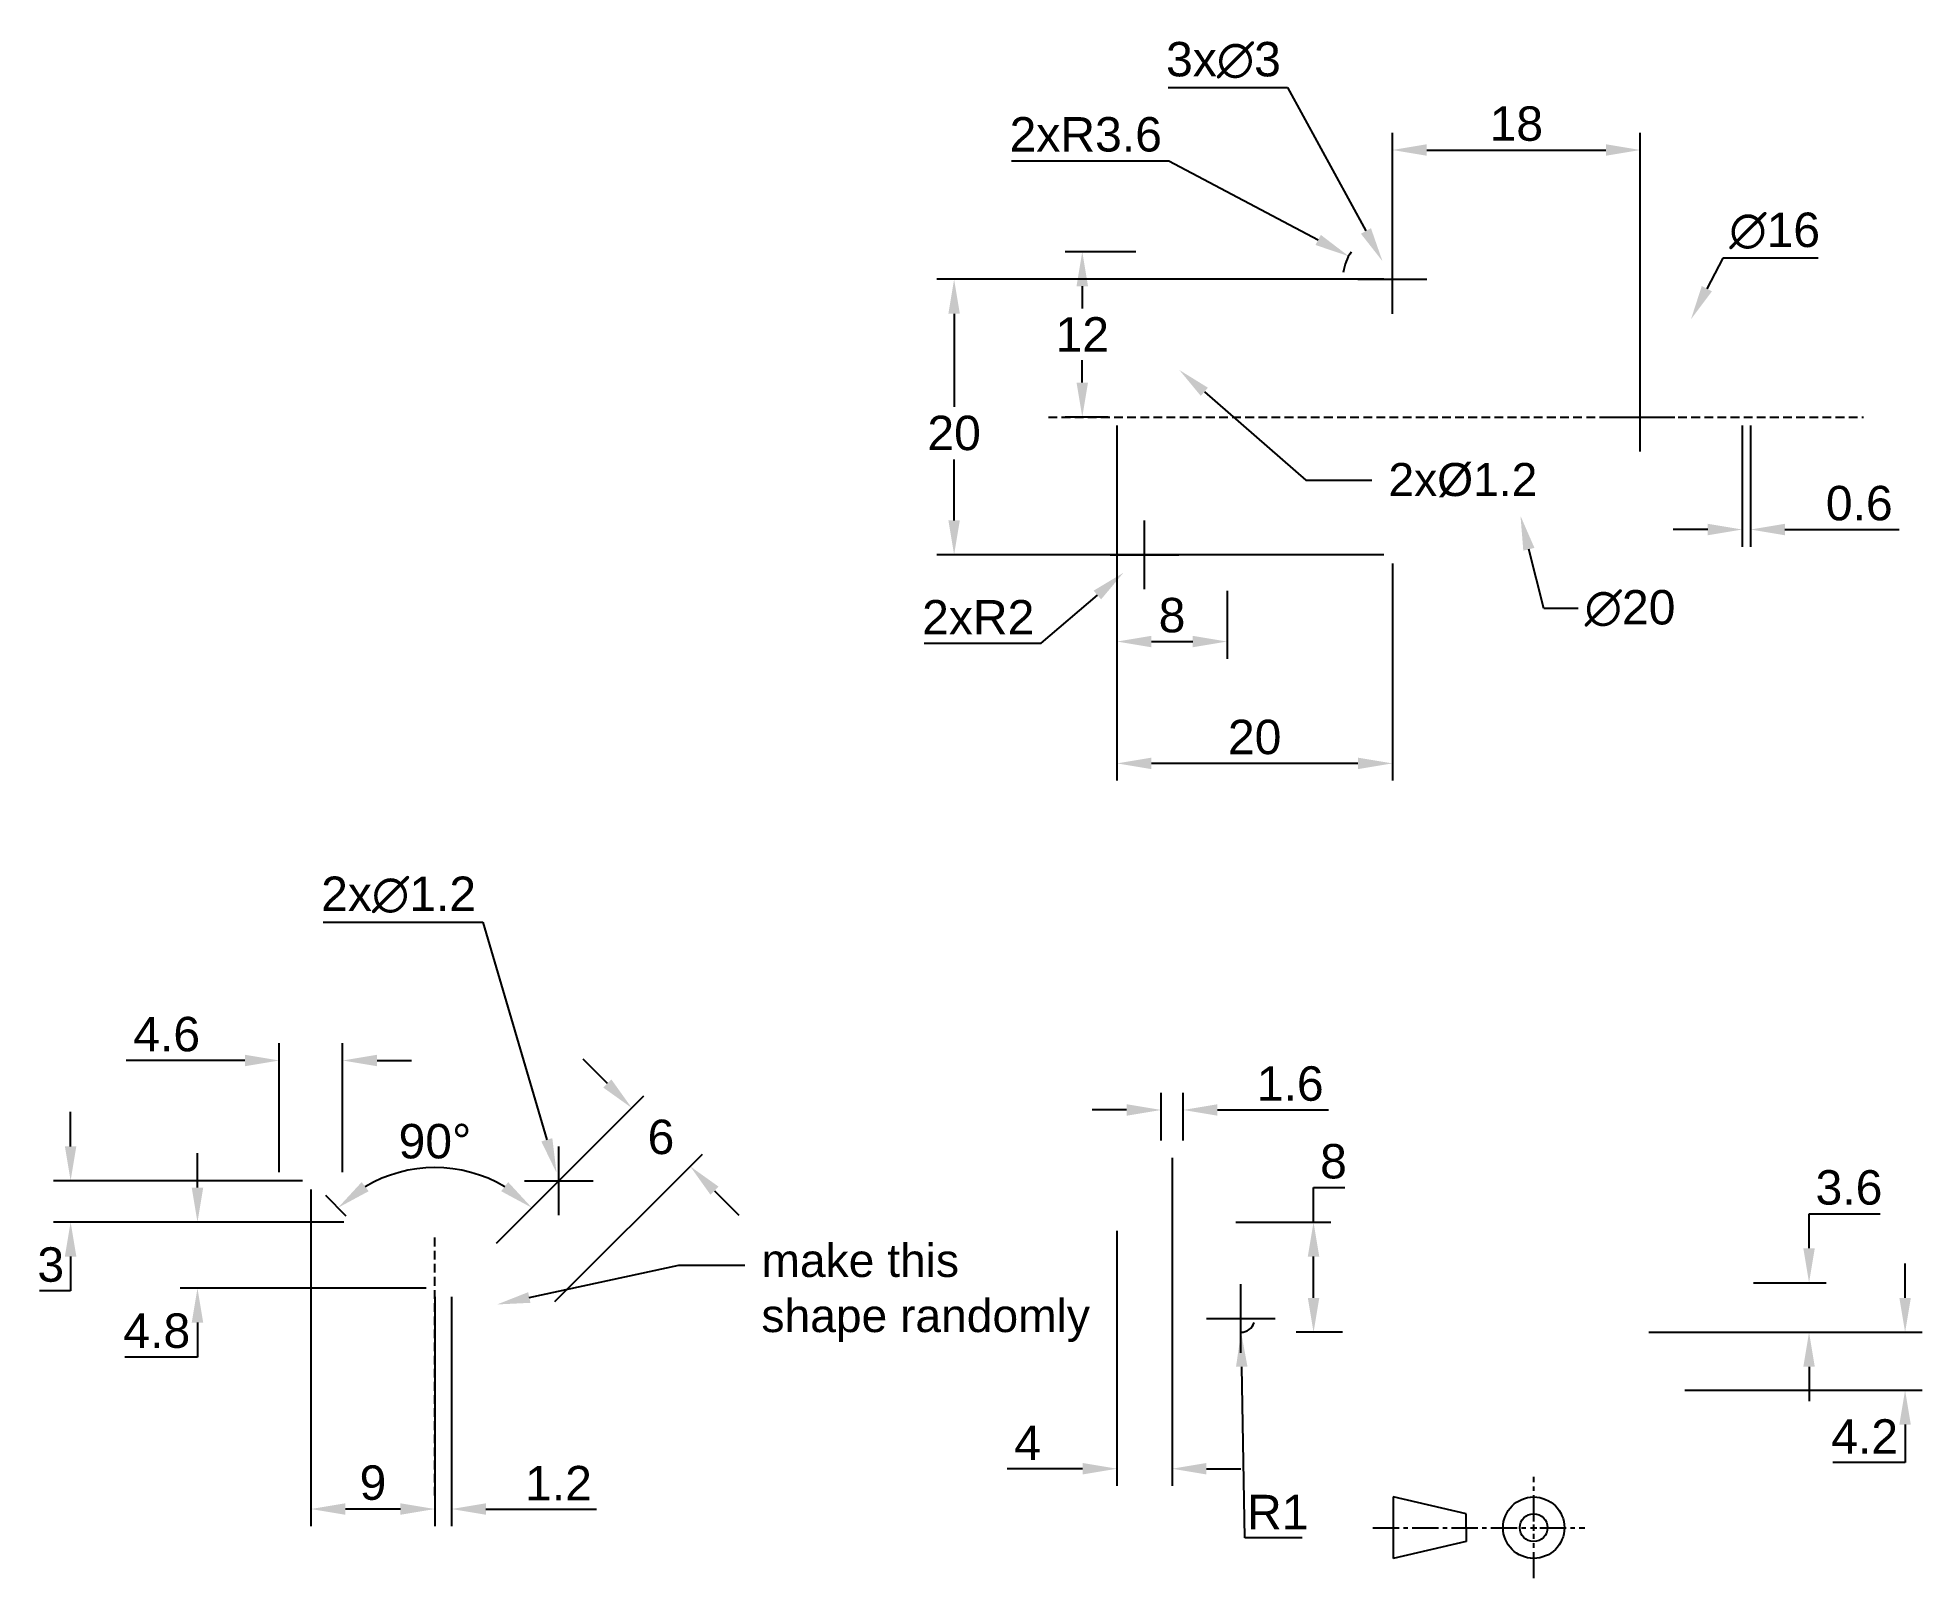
# Paper-space layout 'Layout1' of a CAD drawing. Header units: millimetres. Extents: x 9 to 146, y 42 to 154.
import ezdxf
from ezdxf import colors
from ezdxf.entities.mleader import LeaderData, LeaderLine
from ezdxf.math import Vec2, Vec3

# ---------------------------------------------------------------- set-up
doc = ezdxf.new("R2010")
doc.units = ezdxf.units.MM
doc.linetypes.add('CENTER2', pattern=[28.575000000000003, 19.05, -3.175, 3.175, -3.175])
doc.linetypes.add('HIDDEN2', pattern=[4.762499999999999, 3.175, -1.5875])
doc.layers.add('Layer1', color=252, linetype='Continuous')
doc.styles.get("Standard").update_dxf_attribs({"font": 'arial.ttf'})
doc.dimstyles.new('ISO-25', dxfattribs={"dimtxt": 2.5, "dimasz": 2.5, "dimexe": 1.25, "dimexo": 0.625, "dimtad": 1, "dimtih": 1, "dimtoh": 1, "dimdsep": 46, "dimtxsty": 'Standard', "dimcen": 2.5, "dimadec": 0, "dimazin": 0, "dimtfac": 1, "dimtofl": 0, "dimtmove": 0, "dimatfit": 3, "dimfxl": 1, "dimarcsym": 0})

# ---------------------------------------------------------------- blocks, each defined once
blk = doc.blocks.new('*D10')
at = {"layer": 'Defpoints', "color": 0, "transparency": 16777216}
for p in [(107.0351843438094, 136.3062162469651), (75.21271117385706, 116.3062162469651), (107.0351843438094, 116.3062162469651)]:
    blk.add_point(p, dxfattribs=at)
at = {"layer": 'Layer1', "color": 0, "lineweight": -2, "transparency": 16777216}
for p, q in [((106.4101843438094, 136.3062162469651), (73.96271117385706, 136.3062162469651)), ((75.21271117385706, 133.8062162469651), (75.21271117385706, 127.0371258069665)), ((75.21271117385706, 118.8062162469651), (75.21271117385706, 123.2342608683581)), ((106.4101843438094, 116.3062162469651), (73.96271117385706, 116.3062162469651))]:
    blk.add_line(p, q, dxfattribs=at)
at = {"layer": 'Layer1', "color": 0, "transparency": 16777216}
for points in [[(74.79604450719039, 133.8062162469651), (75.62937784052373, 133.8062162469651), (75.21271117385706, 136.3062162469651)], [(74.79604450719039, 118.8062162469651), (75.62937784052373, 118.8062162469651), (75.21271117385706, 116.3062162469651)]]:
    blk.add_solid(points, dxfattribs=at)
at = {"layer": 'Layer1', "color": 0, "transparency": 16777216, "insert": (75.21271117385709, 125.1356933376622), "char_height": 2.5, "attachment_point": 5}
blk.add_mtext('20', dxfattribs=at)
blk = doc.blocks.new('*D11')
at = {"layer": 'Defpoints', "color": 0, "transparency": 16777216}
for p in [(125.0351843438093, 145.6939651583735), (107.0351843438093, 136.3062162469651), (125.0351843438093, 126.3062162469651)]:
    blk.add_point(p, dxfattribs=at)
at = {"layer": 'Layer1', "color": 0, "lineweight": -2, "transparency": 16777216}
for p, q in [((107.0351843438093, 136.9312162469651), (107.0351843438093, 146.9439651583735)), ((125.0351843438093, 126.9312162469651), (125.0351843438093, 146.9439651583735)), ((109.5351843438093, 145.6939651583735), (122.5351843438093, 145.6939651583735))]:
    blk.add_line(p, q, dxfattribs=at)
at = {"layer": 'Layer1', "color": 0, "transparency": 16777216}
for points in [[(109.5351843438093, 146.1106318250402), (109.5351843438093, 145.2772984917069), (107.0351843438093, 145.6939651583735)], [(122.5351843438093, 146.1106318250402), (122.5351843438093, 145.2772984917069), (125.0351843438093, 145.6939651583735)]]:
    blk.add_solid(points, dxfattribs=at)
at = {"layer": 'Layer1', "color": 0, "transparency": 16777216, "insert": (116.0351843438093, 147.5953976276778), "char_height": 2.5, "attachment_point": 5}
blk.add_mtext('18', dxfattribs=at)
blk = doc.blocks.new('*D12')
at = {"layer": 'Defpoints', "color": 0, "transparency": 16777216}
for p in [(103.8544174818105, 137.9922536633975), (107.0351843438093, 136.3062162469651)]:
    blk.add_point(p, dxfattribs=at)
at = {"layer": 'Layer1', "color": 0, "lineweight": -2, "transparency": 16777216}
for p, q in [((79.3696589758903, 144.9131746252573), (90.79786497861888, 144.9131746252573)), ((90.79786497861888, 144.9131746252573), (101.6455516054225, 139.1631129803645)), ((107.0351843438093, 133.8062162469651), (107.0351843438093, 138.8062162469651)), ((104.5351843438093, 136.3062162469651), (109.5351843438093, 136.3062162469651))]:
    blk.add_line(p, q, dxfattribs=at)
blk.add_arc((107.0351843438093, 136.3062162469651), 3.599999999999973, 146.2510114041112, 171.9675300212243, dxfattribs=at)
at = {"layer": 'Layer1', "color": 0, "transparency": 16777216}
blk.add_solid([(101.840694824917, 139.5312572930959), (101.450408385928, 138.7949686676332), (103.8544174818105, 137.9922536633975)], dxfattribs=at)
at = {"layer": 'Layer1', "color": 0, "transparency": 16777216, "insert": (84.77126197725457, 146.8154597548616), "char_height": 2.5, "attachment_point": 5}
blk.add_mtext('2xR3.6', dxfattribs=at)
blk = doc.blocks.new('*D13')
at = {"layer": 'Defpoints', "color": 0, "transparency": 16777216}
for p in [(106.3154256527016, 137.6222509830473), (107.754943034917, 134.9901815108828)]:
    blk.add_point(p, dxfattribs=at)
at = {"layer": 'Layer1', "color": 0, "lineweight": -2, "transparency": 16777216}
for p, q in [((90.74913604180243, 150.2366461642341), (99.41642799268924, 150.2366461642341)), ((99.41642799268924, 150.2366461642341), (105.1158278341888, 139.8156422098509)), ((107.0351843438093, 133.8062162469651), (107.0351843438093, 138.8062162469651)), ((104.5351843438093, 136.3062162469651), (109.5351843438093, 136.3062162469651))]:
    blk.add_line(p, q, dxfattribs=at)
at = {"layer": 'Layer1', "color": 0, "transparency": 16777216}
blk.add_solid([(105.4813930386561, 140.015575179603), (104.7502626297216, 139.6157092400988), (106.3154256527016, 137.6222509830473)], dxfattribs=at)
at = {"layer": 'Layer1', "color": 0, "transparency": 16777216, "insert": (94.77028201724579, 152.2079967781495), "char_height": 2.5, "attachment_point": 5}
blk.add_mtext('3x∅3', dxfattribs=at)
blk = doc.blocks.new('*D14')
at = {"layer": 'Defpoints', "color": 0, "transparency": 16777216}
for p in [(128.7179954452864, 133.4081105288354), (121.3523732423322, 119.2043219650983)]:
    blk.add_point(p, dxfattribs=at)
at = {"layer": 'Layer1', "color": 0, "lineweight": -2, "transparency": 16777216}
for p, q in [((131.0197523837095, 137.8467944550033), (129.868873914498, 135.6274524919194)), ((137.9442066811175, 137.8467944550033), (131.0197523837095, 137.8467944550033)), ((125.0351843438093, 123.8062162469669), (125.0351843438093, 128.8062162469669)), ((122.5351843438093, 126.3062162469669), (127.5351843438093, 126.3062162469669))]:
    blk.add_line(p, q, dxfattribs=at)
at = {"layer": 'Layer1', "color": 0, "transparency": 16777216}
blk.add_solid([(129.4989835873173, 135.8192655701213), (130.2387642416786, 135.4356394137174), (128.7179954452864, 133.4081105288354)], dxfattribs=at)
at = {"layer": 'Layer1', "color": 0, "transparency": 16777216, "insert": (134.7944795324135, 139.8181450689187), "char_height": 2.5, "attachment_point": 5}
blk.add_mtext('∅16', dxfattribs=at)
blk = doc.blocks.new('*D15')
at = {"layer": 'Defpoints', "color": 0, "transparency": 16777216}
for p in [(116.3384856471149, 119.1317275142667), (121.2012256179349, 99.73188834028929)]:
    blk.add_point(p, dxfattribs=at)
at = {"layer": 'Layer1', "color": 0, "lineweight": -2, "transparency": 16777216}
for p, q in [((118.0220051615977, 112.4153478552261), (116.9463281434674, 116.7067476175195)), ((120.5220051615977, 112.4153478552261), (118.0220051615977, 112.4153478552261))]:
    blk.add_line(p, q, dxfattribs=at)
at = {"layer": 'Layer1', "color": 0, "transparency": 16777216}
blk.add_solid([(117.350491459592, 116.808054700245), (116.5421648273429, 116.6054405347941), (116.3384856471149, 119.1317275142667)], dxfattribs=at)
at = {"layer": 'Layer1', "color": 0, "transparency": 16777216, "insert": (124.2933216691011, 112.4153478552261), "char_height": 2.5, "attachment_point": 5}
blk.add_mtext('∅20', dxfattribs=at)
blk = doc.blocks.new('*D16')
at = {"layer": 'Defpoints', "color": 0, "transparency": 16777216}
for p in [(87.0351843438093, 126.3062162469651), (107.0351843438093, 116.3062162469651), (87.0351843438093, 101.1615451543652)]:
    blk.add_point(p, dxfattribs=at)
at = {"layer": 'Layer1', "color": 0, "lineweight": -2, "transparency": 16777216}
for p, q in [((87.0351843438093, 125.6812162469651), (87.0351843438093, 99.91154515436517)), ((107.0351843438093, 115.6812162469651), (107.0351843438093, 99.91154515436517)), ((104.5351843438093, 101.1615451543652), (89.5351843438093, 101.1615451543652))]:
    blk.add_line(p, q, dxfattribs=at)
at = {"layer": 'Layer1', "color": 0, "transparency": 16777216}
for points in [[(89.5351843438093, 101.5782118210318), (89.5351843438093, 100.7448784876985), (87.0351843438093, 101.1615451543652)], [(104.5351843438093, 101.5782118210318), (104.5351843438093, 100.7448784876985), (107.0351843438093, 101.1615451543652)]]:
    blk.add_solid(points, dxfattribs=at)
at = {"layer": 'Layer1', "color": 0, "transparency": 16777216, "insert": (97.0351843438093, 103.0629776236694), "char_height": 2.5, "attachment_point": 5}
blk.add_mtext('20', dxfattribs=at)
blk = doc.blocks.new('*D17')
at = {"layer": 'Defpoints', "color": 0, "transparency": 16777216}
for p in [(84.51813498125227, 138.3062162469687), (89.03518434380933, 138.3062162469687), (87.03518434380933, 126.3062162469651)]:
    blk.add_point(p, dxfattribs=at)
at = {"layer": 'Layer1', "color": 0, "lineweight": -2, "transparency": 16777216}
for p, q in [((88.41018434380933, 138.3062162469687), (83.26813498125227, 138.3062162469687)), ((84.51813498125227, 135.8062162469687), (84.51813498125227, 134.1863322087677)), ((84.51813498125227, 128.8062162469651), (84.51813498125227, 130.4261002851661)), ((86.41018434380933, 126.3062162469651), (83.26813498125227, 126.3062162469651))]:
    blk.add_line(p, q, dxfattribs=at)
at = {"layer": 'Layer1', "color": 0, "transparency": 16777216}
for points in [[(84.1014683145856, 135.8062162469687), (84.93480164791895, 135.8062162469687), (84.51813498125227, 138.3062162469687)], [(84.1014683145856, 128.8062162469651), (84.93480164791895, 128.8062162469651), (84.51813498125227, 126.3062162469651)]]:
    blk.add_solid(points, dxfattribs=at)
at = {"layer": 'Layer1', "color": 0, "transparency": 16777216, "insert": (84.5181349812523, 132.3062162469669), "char_height": 2.5, "attachment_point": 5}
blk.add_mtext('12', dxfattribs=at)
blk = doc.blocks.new('*U18')
at = {"layer": 'Layer1', "color": 0, "linetype": 'HIDDEN2', "ltscale": 0.2, "transparency": 16777216}
blk.add_line((-17.97179905722874, 0), (41.20074131545448, 0), dxfattribs=at)
blk = doc.blocks.new('*D19')
at = {"layer": 'Defpoints', "color": 0, "transparency": 16777216}
for p in [(87.5141544712655, 115.0075753701943), (89.0351843438093, 116.3062162469687)]:
    blk.add_point(p, dxfattribs=at)
at = {"layer": 'Layer1', "color": 0, "lineweight": -2, "transparency": 16777216}
for p, q in [((89.0351843438093, 113.8062162469687), (89.0351843438093, 118.8062162469687)), ((86.53518434380933, 116.3062162469687), (91.53518434380932, 116.3062162469687)), ((81.52196411242466, 109.8915000833956), (85.61286713058573, 113.3842742742263)), ((73.03032018336599, 109.8915000833956), (81.52196411242466, 109.8915000833956))]:
    blk.add_line(p, q, dxfattribs=at)
at = {"layer": 'Layer1', "color": 0, "transparency": 16777216}
blk.add_solid([(85.34231694792439, 113.701155497673), (85.88341731324705, 113.0673930507797), (87.5141544712655, 115.0075753701943)], dxfattribs=at)
at = {"layer": 'Layer1', "color": 0, "transparency": 16777216, "insert": (76.96364214789533, 111.7716160451964), "char_height": 2.5, "attachment_point": 5}
blk.add_mtext('2xR2', dxfattribs=at)
blk = doc.blocks.new('*D20')
at = {"layer": 'Defpoints', "color": 0, "transparency": 16777216}
for p in [(125.0351843438094, 59.85803911103795), (127.6428890746357, 55.65803911103795), (144.2634099026919, 55.65803911103796)]:
    blk.add_point(p, dxfattribs=at)
at = {"layer": 'Layer1', "color": 0, "lineweight": -2, "transparency": 16777216}
for p, q in [((144.2634099026919, 62.35803911103796), (144.2634099026919, 64.85803911103795)), ((125.6601843438094, 59.85803911103795), (145.5134099026919, 59.85803911103796)), ((128.2678890746357, 55.65803911103795), (145.5134099026919, 55.65803911103796)), ((144.2634099026919, 53.15803911103796), (144.2634099026919, 50.41284098183168)), ((144.2634099026919, 50.41284098183168), (139.0118751141516, 50.41284098183167))]:
    blk.add_line(p, q, dxfattribs=at)
at = {"layer": 'Layer1', "color": 0, "transparency": 16777216}
for points in [[(143.8467432360252, 62.35803911103795), (144.6800765693586, 62.35803911103796), (144.2634099026919, 59.85803911103796)], [(143.8467432360252, 53.15803911103795), (144.6800765693586, 53.15803911103796), (144.2634099026919, 55.65803911103796)]]:
    blk.add_solid(points, dxfattribs=at)
at = {"layer": 'Layer1', "color": 0, "transparency": 16777216, "insert": (141.3251425084217, 52.29295694363244), "char_height": 2.5, "attachment_point": 5}
blk.add_mtext('4.2', dxfattribs=at)
blk = doc.blocks.new('*D21')
at = {"layer": 'Defpoints', "color": 0, "transparency": 16777216}
for p in [(87.0351843438093, 116.3062162469687), (95.0351843438093, 114.3062162469687), (95.0351843438093, 110.0074824055264)]:
    blk.add_point(p, dxfattribs=at)
at = {"layer": 'Layer1', "color": 0, "lineweight": -2, "transparency": 16777216}
for p, q in [((87.0351843438093, 115.6812162469687), (87.0351843438093, 108.7574824055264)), ((95.0351843438093, 113.6812162469687), (95.0351843438093, 108.7574824055264)), ((89.5351843438093, 110.0074824055264), (92.5351843438093, 110.0074824055264))]:
    blk.add_line(p, q, dxfattribs=at)
at = {"layer": 'Layer1', "color": 0, "transparency": 16777216}
for points in [[(89.5351843438093, 110.4241490721931), (89.5351843438093, 109.5908157388597), (87.0351843438093, 110.0074824055264)], [(92.5351843438093, 110.4241490721931), (92.5351843438093, 109.5908157388597), (95.0351843438093, 110.0074824055264)]]:
    blk.add_solid(points, dxfattribs=at)
at = {"layer": 'Layer1', "color": 0, "transparency": 16777216, "insert": (91.0351843438093, 111.9089148748306), "char_height": 2.5, "attachment_point": 5}
blk.add_mtext('8', dxfattribs=at)
blk = doc.blocks.new('*D22')
at = {"layer": 'Defpoints', "color": 0, "transparency": 16777216}
for p in [(95.03518434380933, 67.85803911103795), (101.3105852395161, 59.85803911103795), (104.0418584343898, 59.85803911103795)]:
    blk.add_point(p, dxfattribs=at)
at = {"layer": 'Layer1', "color": 0, "lineweight": -2, "transparency": 16777216}
for p, q in [((101.3105852395161, 67.85803911103797), (101.3105852395161, 70.35803911103797)), ((101.3105852395161, 70.35803911103797), (103.5829249393797, 70.35803911103797)), ((95.66018434380933, 67.85803911103795), (102.5605852395161, 67.85803911103797)), ((101.3105852395161, 62.35803911103795), (101.3105852395161, 65.35803911103797)), ((103.4168584343898, 59.85803911103795), (100.0605852395161, 59.85803911103795))]:
    blk.add_line(p, q, dxfattribs=at)
at = {"layer": 'Layer1', "color": 0, "transparency": 16777216}
for points in [[(100.8939185728494, 65.35803911103797), (101.7272519061828, 65.35803911103797), (101.3105852395161, 67.85803911103797)], [(100.8939185728494, 62.35803911103795), (101.7272519061828, 62.35803911103795), (101.3105852395161, 59.85803911103795)]]:
    blk.add_solid(points, dxfattribs=at)
at = {"layer": 'Layer1', "color": 0, "transparency": 16777216, "insert": (102.7592550894479, 72.25947158034215), "char_height": 2.5, "attachment_point": 5}
blk.add_mtext('8', dxfattribs=at)
blk = doc.blocks.new('*D25')
at = {"layer": 'Defpoints', "color": 0, "transparency": 16777216}
for p in [(31.51387350167512, 67.85803911103795), (20.27321444729841, 63.05803911103796), (37.51387350167512, 63.05803911103796)]:
    blk.add_point(p, dxfattribs=at)
at = {"layer": 'Layer1', "color": 0, "lineweight": -2, "transparency": 16777216}
for p, q in [((20.27321444729841, 70.35803911103795), (20.27321444729841, 72.85803911103795)), ((30.88887350167512, 67.85803911103795), (19.02321444729841, 67.85803911103795)), ((36.88887350167512, 63.05803911103796), (19.02321444729841, 63.05803911103796)), ((20.27321444729841, 60.55803911103796), (20.27321444729841, 58.05803911103796)), ((20.27321444729841, 58.05803911103796), (14.99098388795326, 58.05803911103795))]:
    blk.add_line(p, q, dxfattribs=at)
at = {"layer": 'Layer1', "color": 0, "transparency": 16777216}
for points in [[(19.85654778063174, 70.35803911103795), (20.68988111396508, 70.35803911103795), (20.27321444729841, 67.85803911103795)], [(19.85654778063174, 60.55803911103796), (20.68988111396508, 60.55803911103796), (20.27321444729841, 63.05803911103796)]]:
    blk.add_solid(points, dxfattribs=at)
at = {"layer": 'Layer1', "color": 0, "transparency": 16777216, "insert": (17.31959916762585, 59.95947158034217), "char_height": 2.5, "attachment_point": 5}
blk.add_mtext('4.8', dxfattribs=at)
blk = doc.blocks.new('*D26')
at = {"layer": 'Defpoints', "color": 0, "transparency": 16777216}
for p in [(37.51387350167511, 63.05803911103793), (38.71387350167583, 63.05803911103793), (38.71387350167583, 47.02643196129248)]:
    blk.add_point(p, dxfattribs=at)
at = {"layer": 'Layer1', "color": 0, "lineweight": -2, "transparency": 16777216}
for p, q in [((37.51387350167511, 62.43303911103793), (37.51387350167511, 45.77643196129248)), ((38.71387350167583, 62.43303911103793), (38.71387350167583, 45.77643196129248)), ((35.01387350167511, 47.02643196129248), (32.51387350167511, 47.02643196129248)), ((41.21387350167583, 47.02643196129248), (49.25446013196233, 47.02643196129248))]:
    blk.add_line(p, q, dxfattribs=at)
at = {"layer": 'Layer1', "color": 0, "transparency": 16777216}
for points in [[(35.01387350167511, 47.44309862795915), (35.01387350167511, 46.60976529462582), (37.51387350167511, 47.02643196129248)], [(41.21387350167583, 47.44309862795915), (41.21387350167583, 46.60976529462582), (38.71387350167583, 47.02643196129248)]]:
    blk.add_solid(points, dxfattribs=at)
at = {"layer": 'Layer1', "color": 0, "transparency": 16777216, "insert": (46.48416681681908, 48.9065479230933), "char_height": 2.5, "attachment_point": 5}
blk.add_mtext('1.2', dxfattribs=at)
blk = doc.blocks.new('*U27')
at = {"color": 0, "linetype": 'HIDDEN2', "ltscale": 0.2, "transparency": 16777216}
blk.add_line((0, -13.75938874361753), (0, 5.01316474128754), dxfattribs=at)
blk = doc.blocks.new('*D28')
at = {"layer": 'Defpoints', "color": 0, "transparency": 16777216}
for p in [(40.09076551050116, 71.47513101359353), (31.51387350167533, 67.85803911103793), (43.51387350167533, 67.85803911103793), (36.31387350167643, 63.05803911103792), (38.71387350167606, 63.05803911103792)]:
    blk.add_point(p, dxfattribs=at)
at = {"layer": 'Layer1', "color": 0, "lineweight": -2, "transparency": 16777216}
for p, q in [((31.07193176343369, 68.29998084927946), (29.58979013146279, 69.78212248125006)), ((43.95581523991689, 68.29998084927955), (45.43795687188865, 69.78212248125156))]:
    blk.add_line(p, q, dxfattribs=at)
blk.add_arc((37.51387350167647, 61.85803911103815), 9.956346171530036, 59.42481391370469, 120.5751860863061, dxfattribs=at)
at = {"layer": 'Layer1', "color": 0, "transparency": 16777216}
for points in [[(32.70469953380525, 70.10079230057356), (32.19408625268639, 70.75936539567348), (30.47367360794607, 68.89823900476696)], [(42.83366075066486, 70.7593653956745), (42.32304746954613, 70.10079230057448), (44.55407339540554, 68.8982390047683)]]:
    blk.add_solid(points, dxfattribs=at)
at = {"layer": 'Layer1', "color": 0, "transparency": 16777216, "insert": (37.51387350167587, 73.71581775187241), "char_height": 2.5, "attachment_point": 5}
blk.add_mtext('90°', dxfattribs=at)
blk = doc.blocks.new('*D29')
at = {"layer": 'Defpoints', "color": 0, "transparency": 16777216}
for p in [(56.04687288745757, 71.90575712257655), (41.53813757038893, 65.88230317975065), (45.78077825750712, 61.63966249263062)]:
    blk.add_point(p, dxfattribs=at)
at = {"layer": 'Layer1', "color": 0, "lineweight": -2, "transparency": 16777216}
for p, q in [((50.03646524737341, 77.91616476266334), (48.26869829440743, 79.68393171563011)), ((41.98007930863062, 66.32424491799215), (52.68811567682277, 77.03228128617958)), ((46.2227199957488, 62.08160423087211), (56.93075636394095, 72.78964059905954)), ((57.81463984042355, 70.13799016960978), (59.58240679338952, 68.37022321664303))]:
    blk.add_line(p, q, dxfattribs=at)
at = {"layer": 'Layer1', "color": 0, "transparency": 16777216}
for points in [[(50.33109307286787, 78.21079258815767), (49.74183742187894, 77.62153693716901), (51.80423220033938, 76.14839780969659)], [(58.10926766591801, 70.43261799510411), (57.52001201492908, 69.84336234411545), (56.04687288745757, 71.90575712257655)]]:
    blk.add_solid(points, dxfattribs=at)
at = {"layer": 'Layer1', "color": 0, "transparency": 16777216, "insert": (53.92555254389847, 74.02707746613656), "char_height": 2.5, "attachment_point": 5}
blk.add_mtext('6', dxfattribs=at)
blk = doc.blocks.new('*D30')
at = {"layer": 'Defpoints', "color": 0, "transparency": 16777216}
for p in [(30.8138735016762, 79.59020583138147), (26.21387350167583, 70.85803911103793), (30.8138735016762, 70.85803911103793)]:
    blk.add_point(p, dxfattribs=at)
at = {"layer": 'Layer1', "color": 0, "lineweight": -2, "transparency": 16777216}
for p, q in [((26.21387350167583, 71.48303911103793), (26.21387350167583, 80.84020583138147)), ((30.8138735016762, 71.48303911103793), (30.8138735016762, 80.84020583138147)), ((23.71387350167583, 79.59020583138147), (15.08546516978941, 79.59020583138147)), ((33.3138735016762, 79.59020583138147), (35.8138735016762, 79.59020583138147))]:
    blk.add_line(p, q, dxfattribs=at)
at = {"layer": 'Layer1', "color": 0, "transparency": 16777216}
for points in [[(23.71387350167583, 80.00687249804814), (23.71387350167583, 79.1735391647148), (26.21387350167583, 79.59020583138147)], [(33.3138735016762, 80.00687249804814), (33.3138735016762, 79.1735391647148), (30.8138735016762, 79.59020583138147)]]:
    blk.add_solid(points, dxfattribs=at)
at = {"layer": 'Layer1', "color": 0, "transparency": 16777216, "insert": (18.03566980826145, 81.4916383006857), "char_height": 2.5, "attachment_point": 5}
blk.add_mtext('4.6', dxfattribs=at)
blk = doc.blocks.new('*D31')
at = {"layer": 'Defpoints', "color": 0, "transparency": 16777216}
for p in [(28.51387350167694, 70.85803911103795), (11.06088185890236, 67.85803911103795), (26.21387350167585, 67.85803911103795)]:
    blk.add_point(p, dxfattribs=at)
at = {"layer": 'Layer1', "color": 0, "lineweight": -2, "transparency": 16777216}
for p, q in [((11.06088185890235, 73.35803911103795), (11.06088185890235, 75.85803911103795)), ((27.88887350167694, 70.85803911103795), (9.810881858902356, 70.85803911103795)), ((25.58887350167585, 67.85803911103795), (9.810881858902357, 67.85803911103795)), ((11.06088185890236, 65.35803911103795), (11.06088185890236, 62.85803911103795)), ((11.06088185890236, 62.85803911103795), (8.798774082640419, 62.85803911103795))]:
    blk.add_line(p, q, dxfattribs=at)
at = {"layer": 'Layer1', "color": 0, "transparency": 16777216}
for points in [[(10.64421519223569, 73.35803911103795), (11.47754852556902, 73.35803911103795), (11.06088185890235, 70.85803911103795)], [(10.64421519223569, 65.35803911103795), (11.47754852556902, 65.35803911103795), (11.06088185890236, 67.85803911103795)]]:
    blk.add_solid(points, dxfattribs=at)
at = {"layer": 'Layer1', "color": 0, "transparency": 16777216, "insert": (9.617327970771402, 64.7603242406423), "char_height": 2.5, "attachment_point": 5}
blk.add_mtext('3', dxfattribs=at)
blk = doc.blocks.new('*D32')
at = {"layer": 'Defpoints', "color": 0, "transparency": 16777216}
for p in [(46.34454756511309, 71.43365072246243), (46.68319943824123, 70.28242749961345)]:
    blk.add_point(p, dxfattribs=at)
at = {"layer": 'Layer1', "color": 0, "lineweight": -2, "transparency": 16777216}
for p, q in [((29.38980999400194, 89.64099432470286), (40.98854805675773, 89.64099432470286)), ((40.98854805675773, 89.64099432470286), (45.63902282942946, 73.83203243673115)), ((46.51387350167717, 68.35803911103794), (46.51387350167717, 73.35803911103794)), ((44.01387350167717, 70.85803911103794), (49.01387350167717, 70.85803911103795))]:
    blk.add_line(p, q, dxfattribs=at)
at = {"layer": 'Layer1', "color": 0, "transparency": 16777216}
blk.add_solid([(46.03875311514092, 73.94961989267843), (45.239292543718, 73.71444498078388), (46.34454756511309, 71.43365072246243)], dxfattribs=at)
at = {"layer": 'Layer1', "color": 0, "transparency": 16777216, "insert": (34.87667902537983, 91.61234493861828), "char_height": 2.5, "attachment_point": 5}
blk.add_mtext('2x∅1.2', dxfattribs=at)
blk = doc.blocks.new('*D33')
at = {"layer": 'Defpoints', "color": 0, "transparency": 16777216}
for p in [(91.83518434380869, 75.99880724731133), (90.23518434381015, 73.15803911103792), (91.83518434380869, 73.15803911103792)]:
    blk.add_point(p, dxfattribs=at)
at = {"layer": 'Layer1', "color": 0, "lineweight": -2, "transparency": 16777216}
for p, q in [((90.23518434381015, 73.78303911103792), (90.23518434381015, 77.24880724731133)), ((91.83518434380869, 73.78303911103792), (91.83518434380869, 77.24880724731133)), ((87.73518434381015, 75.99880724731133), (85.23518434381015, 75.99880724731133)), ((94.33518434380869, 75.99880724731133), (102.399645462499, 75.99880724731133))]:
    blk.add_line(p, q, dxfattribs=at)
at = {"layer": 'Layer1', "color": 0, "transparency": 16777216}
for points in [[(87.73518434381015, 76.415473913978), (87.73518434381015, 75.58214058064466), (90.23518434381015, 75.99880724731133)], [(94.33518434380869, 76.415473913978), (94.33518434380869, 75.58214058064466), (91.83518434380869, 75.99880724731133)]]:
    blk.add_solid(points, dxfattribs=at)
at = {"layer": 'Layer1', "color": 0, "transparency": 16777216, "insert": (99.61741490315384, 77.90023971661556), "char_height": 2.5, "attachment_point": 5}
blk.add_mtext('1.6', dxfattribs=at)
blk = doc.blocks.new('*D34')
at = {"layer": 'Defpoints', "color": 0, "transparency": 16777216}
for p in [(91.03518434380942, 73.15803911103792), (87.03518434380942, 67.85803911103793), (91.03518434380942, 49.95342378836631)]:
    blk.add_point(p, dxfattribs=at)
at = {"layer": 'Layer1', "color": 0, "lineweight": -2, "transparency": 16777216}
for p, q in [((91.03518434380942, 72.53303911103792), (91.03518434380942, 48.70342378836631)), ((87.03518434380942, 67.23303911103793), (87.03518434380942, 48.70342378836631)), ((84.53518434380942, 49.95342378836631), (79.05598925513274, 49.95342378836631)), ((93.53518434380942, 49.95342378836631), (96.03518434380942, 49.95342378836631))]:
    blk.add_line(p, q, dxfattribs=at)
at = {"layer": 'Layer1', "color": 0, "transparency": 16777216}
for points in [[(84.53518434380942, 50.37009045503297), (84.53518434380942, 49.53675712169964), (87.03518434380942, 49.95342378836631)], [(93.53518434380942, 50.37009045503297), (93.53518434380942, 49.53675712169964), (91.03518434380942, 49.95342378836631)]]:
    blk.add_solid(points, dxfattribs=at)
at = {"layer": 'Layer1', "color": 0, "transparency": 16777216, "insert": (80.54558679947108, 51.82842378836631), "char_height": 2.5, "attachment_point": 5}
blk.add_mtext('4', dxfattribs=at)
blk = doc.blocks.new('*D35')
at = {"layer": 'Defpoints', "color": 0, "transparency": 16777216}
for p in [(28.51387350167693, 70.85803911103793), (37.51387350167511, 63.05803911103793), (28.51387350167693, 47.02643196129247)]:
    blk.add_point(p, dxfattribs=at)
at = {"layer": 'Layer1', "color": 0, "lineweight": -2, "transparency": 16777216}
for p, q in [((28.51387350167693, 70.23303911103793), (28.51387350167693, 45.77643196129247)), ((37.51387350167511, 62.43303911103793), (37.51387350167511, 45.77643196129247)), ((35.01387350167511, 47.02643196129247), (31.01387350167693, 47.02643196129247))]:
    blk.add_line(p, q, dxfattribs=at)
at = {"layer": 'Layer1', "color": 0, "transparency": 16777216}
for points in [[(31.01387350167693, 47.44309862795914), (31.01387350167693, 46.60976529462581), (28.51387350167693, 47.02643196129247)], [(35.01387350167511, 47.44309862795914), (35.01387350167511, 46.60976529462581), (37.51387350167511, 47.02643196129247)]]:
    blk.add_solid(points, dxfattribs=at)
at = {"layer": 'Layer1', "color": 0, "transparency": 16777216, "insert": (33.01387350167602, 48.92786443059671), "char_height": 2.5, "attachment_point": 5}
blk.add_mtext('9', dxfattribs=at)
blk = doc.blocks.new('*D36')
at = {"layer": 'Defpoints', "color": 0, "transparency": 16777216}
for p in [(132.4351843438085, 126.3062162469664), (133.0351843438089, 126.3062162469664), (133.0351843438089, 118.1410943762315)]:
    blk.add_point(p, dxfattribs=at)
at = {"layer": 'Layer1', "color": 0, "lineweight": -2, "transparency": 16777216}
for p, q in [((132.4351843438085, 125.6812162469664), (132.4351843438085, 116.8910943762315)), ((133.0351843438089, 125.6812162469664), (133.0351843438089, 116.8910943762315)), ((129.9351843438085, 118.1410943762315), (127.4351843438085, 118.1410943762315)), ((135.5351843438089, 118.1410943762315), (143.8349797053368, 118.1410943762315))]:
    blk.add_line(p, q, dxfattribs=at)
at = {"layer": 'Layer1', "color": 0, "transparency": 16777216}
for points in [[(129.9351843438085, 118.5577610428982), (129.9351843438085, 117.7244277095649), (132.4351843438085, 118.1410943762315)], [(135.5351843438089, 118.5577610428982), (135.5351843438089, 117.7244277095649), (133.0351843438089, 118.1410943762315)]]:
    blk.add_solid(points, dxfattribs=at)
at = {"layer": 'Layer1', "color": 0, "transparency": 16777216, "insert": (140.9350820245728, 120.0425268455358), "char_height": 2.5, "attachment_point": 5}
blk.add_mtext('0.6', dxfattribs=at)
blk = doc.blocks.new('*D37')
at = {"layer": 'Defpoints', "color": 0, "transparency": 16777216}
for p in [(132.6427892565009, 63.45803911103796), (125.0351843438095, 59.85803911103795), (137.2900129040563, 59.85803911103795)]:
    blk.add_point(p, dxfattribs=at)
at = {"layer": 'Layer1', "color": 0, "lineweight": -2, "transparency": 16777216}
for p, q in [((137.2900129040563, 65.95803911103796), (137.2900129040563, 68.45803911103796)), ((137.2900129040563, 68.45803911103796), (142.463102944984, 68.45803911103796)), ((133.2677892565009, 63.45803911103796), (138.5400129040563, 63.45803911103796)), ((125.6601843438095, 59.85803911103795), (138.5400129040563, 59.85803911103795)), ((137.2900129040563, 57.35803911103795), (137.2900129040563, 54.85803911103795))]:
    blk.add_line(p, q, dxfattribs=at)
at = {"layer": 'Layer1', "color": 0, "transparency": 16777216}
for points in [[(136.8733462373896, 65.95803911103796), (137.7066795707229, 65.95803911103796), (137.2900129040563, 63.45803911103796)], [(136.8733462373897, 57.35803911103795), (137.706679570723, 57.35803911103795), (137.2900129040563, 59.85803911103795)]]:
    blk.add_solid(points, dxfattribs=at)
at = {"layer": 'Layer1', "color": 0, "transparency": 16777216, "insert": (140.1890579245201, 70.36032424064227), "char_height": 2.5, "attachment_point": 5}
blk.add_mtext('3.6', dxfattribs=at)
blk = doc.blocks.new('*U39')
at = {"color": 0, "linetype": 'CENTER2', "ltscale": 0.1, "transparency": 16777216}
for p, q in [((0, 0.4457446022187426), (0, 3.701685960957544)), ((-11.6811034740532, 0), (-0.4457446022187419, 0)), ((0.4457446022187426, 0), (3.707046231361979, 0)), ((0, -3.675447159012261), (0, -0.4457446022187428))]:
    blk.add_line(p, q, dxfattribs=at)
at = {"color": 0, "linetype": 'Continuous', "ltscale": 0.1, "transparency": 16777216}
for p, q in [((-0.2228723011093713, 0), (0.2228723011093713, 0)), ((0, -0.2228723011093713), (0, 0.2228723011093713))]:
    blk.add_line(p, q, dxfattribs=at)
blk = doc.blocks.new('*D40')
at = {"layer": 'Defpoints', "color": 0, "transparency": 16777216}
for p in [(96.0351843438093, 60.85803911103792), (96.0527086015675, 59.85819267263349)]:
    blk.add_point(p, dxfattribs=at)
at = {"layer": 'Layer1', "color": 0, "lineweight": -2, "transparency": 16777216}
for p, q in [((96.0351843438093, 58.35803911103793), (96.0351843438093, 63.35803911103792)), ((93.53518434380932, 60.85803911103792), (98.53518434380932, 60.85803911103792)), ((96.31438880714832, 44.92802985711887), (96.096519245963, 57.35857657662242)), ((100.4881609763161, 44.92802985711887), (96.31438880714832, 44.92802985711887))]:
    blk.add_line(p, q, dxfattribs=at)
blk.add_arc((96.0351843438093, 60.85803911103792), 1, 270, 342.6238417984802, dxfattribs=at)
at = {"layer": 'Layer1', "color": 0, "transparency": 16777216}
blk.add_solid([(96.5131219286315, 57.36587835068833), (95.67991656329447, 57.3512748025565), (96.0527086015675, 59.85819267263349)], dxfattribs=at)
at = {"layer": 'Layer1', "color": 0, "transparency": 16777216, "insert": (98.71377489173223, 46.80814581891968), "char_height": 2.5, "attachment_point": 5}
blk.add_mtext('R1', dxfattribs=at)

psp = doc.layouts.get("Layout1")

# ---------------------------------------------------------------- linework, layer by layer
for p, q in [((107.0871429302402, 47.90097186267968), (107.0871429302402, 43.44352584049233)), ((112.3925563452023, 46.6769520588831), (107.0871429302402, 47.90097186267968)), ((112.3925563452023, 45.67224885158601), (112.3925563452023, 46.6769520588831)), ((112.3925563452023, 45.67224885158601), (112.3925563452023, 44.66754564428891)), ((112.3925563452023, 44.66754564428891), (107.0871429302402, 43.44352584049233))]:
    psp.add_line(p, q)
for radius in [2.228723011093713, 1.004703207297134]:
    psp.add_circle((117.2975610070461, 45.67224885158601), radius)

# ---------------------------------------------------------------- block references
at = {"linetype": 'HIDDEN2', "ltscale": 0.2, "transparency": 33554508}
psp.add_blockref('*U27', (37.51387350167715, 61.75803911103792), dxfattribs=at)
at = {"linetype": 'CENTER2', "ltscale": 0.1}
psp.add_blockref('*U39', (117.2975610070461, 45.67224885158601), dxfattribs=at)
at = {"layer": 'Layer1', "linetype": 'HIDDEN2', "ltscale": 0.2, "transparency": 33554508}
psp.add_blockref('*U18', (100.0385213890995, 126.3062162469651), dxfattribs=at)

# ---------------------------------------------------------------- dimensions: what is measured, and where the dimension line sits
at = {"layer": 'Layer1'}
for p1, p2, text, picture, middle in [((107.754943034917, 134.9901815108828), (106.3154256527016, 137.6222509830473), '3x<>', '*D13', (94.77028201724579, 150.2366461642341)), ((46.68319943824123, 70.28242749961345), (46.34454756511309, 71.43365072246243), '2x<>', '*D32', (34.87667902537983, 89.64099432470286))]:
    dim = psp.add_diameter_dim_2p(p1=p1, p2=p2, text=text, dimstyle='ISO-25', override={"dimlfac": -1}, dxfattribs=at)
    dim.commit()
    dim.dimension.update_dxf_attribs({"geometry": picture, "text_midpoint": middle, "dimtype": 163})
for base, p1, p2, picture, middle in [((125.0351843438093, 145.6939651583735), (107.0351843438093, 136.3062162469651), (125.0351843438093, 126.3062162469651), '*D11', (116.0351843438093, 147.5953976276778)), ((133.0351843438089, 118.1410943762315), (132.4351843438085, 126.3062162469664), (133.0351843438089, 126.3062162469664), '*D36', (140.9350820245728, 120.0425268455358)), ((95.0351843438093, 110.0074824055264), (87.0351843438093, 116.3062162469687), (95.0351843438093, 114.3062162469687), '*D21', (91.0351843438093, 111.9089148748306)), ((91.83518434380869, 75.99880724731133), (90.23518434381015, 73.15803911103792), (91.83518434380869, 73.15803911103792), '*D33', (99.61741490315384, 77.90023971661556)), ((28.51387350167693, 47.02643196129247), (37.51387350167511, 63.05803911103793), (28.51387350167693, 70.85803911103793), '*D35', (33.01387350167602, 48.92786443059671)), ((38.71387350167583, 47.02643196129248), (37.51387350167511, 63.05803911103793), (38.71387350167583, 63.05803911103793), '*D26', (46.48416681681908, 48.9065479230933))]:
    dim = psp.add_linear_dim(base=base, p1=p1, p2=p2, dimstyle='ISO-25', override={"dimlfac": -1}, dxfattribs=at)
    dim.commit()
    dim.dimension.update_dxf_attribs({"geometry": picture, "text_midpoint": middle})
for center, mpoint, picture, middle in [((107.0351843438093, 136.3062162469651), (103.8544174818105, 137.9922536633975), '*D12', (84.77126197725457, 144.9131746252573)), ((89.0351843438093, 116.3062162469687), (87.5141544712655, 115.0075753701943), '*D19', (76.96364214789533, 109.8915000833956))]:
    dim = psp.add_radius_dim(center=center, mpoint=mpoint, text='2x<>', dimstyle='ISO-25', override={"dimlfac": -1}, dxfattribs=at)
    dim.commit()
    dim.dimension.update_dxf_attribs({"geometry": picture, "text_midpoint": middle, "dimtype": 164})
for p1, p2, picture, middle in [((121.3523732423322, 119.2043219650983), (128.7179954452864, 133.4081105288354), '*D14', (134.7944795324135, 137.8467944550033)), ((121.2012256179349, 99.73188834028929), (116.3384856471149, 119.1317275142667), '*D15', (124.2933216691011, 112.4153478552261))]:
    dim = psp.add_diameter_dim_2p(p1=p1, p2=p2, dimstyle='ISO-25', override={"dimlfac": -1}, dxfattribs=at)
    dim.commit()
    dim.dimension.update_dxf_attribs({"geometry": picture, "text_midpoint": middle, "dimtype": 163})
for base, p1, p2, picture, middle in [((84.51813498125227, 138.3062162469687), (87.0351843438093, 126.3062162469651), (89.0351843438093, 138.3062162469687), '*D17', (84.5181349812523, 132.3062162469669)), ((11.06088185890236, 67.85803911103795), (28.51387350167693, 70.85803911103793), (26.21387350167583, 67.85803911103793), '*D31', (9.617327970771402, 64.7603242406423))]:
    dim = psp.add_linear_dim(base=base, p1=p1, p2=p2, angle=90, dimstyle='ISO-25', override={"dimlfac": -1}, dxfattribs=at)
    dim.commit()
    dim.dimension.update_dxf_attribs({"geometry": picture, "text_midpoint": middle})
for base, p1, p2, picture, middle in [((75.21271117385706, 116.3062162469651), (107.0351843438093, 136.3062162469651), (107.0351843438093, 116.3062162469651), '*D10', (75.21271117385709, 125.1356933376622)), ((101.3105852395161, 59.85803911103795), (95.0351843438093, 67.85803911103793), (104.0418584343897, 59.85803911103793), '*D22', (102.7592550894479, 70.35803911103793)), ((20.27321444729841, 63.05803911103796), (31.5138735016751, 67.85803911103793), (37.51387350167511, 63.05803911103793), '*D25', (17.31959916762585, 58.05803911103794)), ((137.2900129040563, 59.85803911103795), (132.6427892565008, 63.45803911103793), (125.0351843438094, 59.85803911103793), '*D37', (140.1890579245201, 68.4580391110379)), ((144.2634099026919, 55.65803911103796), (125.0351843438093, 59.85803911103793), (127.6428890746356, 55.65803911103792), '*D20', (141.3251425084217, 50.41284098183162))]:
    dim = psp.add_linear_dim(base=base, p1=p1, p2=p2, angle=90, dimstyle='ISO-25', override={"dimlfac": -1}, dxfattribs=at)
    dim.commit()
    dim.dimension.update_dxf_attribs({"geometry": picture, "text_midpoint": middle, "dimtype": 160})
for base, p1, p2, picture, middle in [((87.0351843438093, 101.1615451543652), (107.0351843438093, 116.3062162469651), (87.0351843438093, 126.3062162469651), '*D16', (97.0351843438093, 101.1615451543652)), ((30.8138735016762, 79.59020583138147), (26.21387350167583, 70.85803911103793), (30.8138735016762, 70.85803911103793), '*D30', (18.03566980826145, 79.59020583138147)), ((91.03518434380942, 49.95342378836631), (87.03518434380942, 67.85803911103793), (91.03518434380942, 73.15803911103792), '*D34', (80.54558679947108, 49.95342378836631))]:
    dim = psp.add_linear_dim(base=base, p1=p1, p2=p2, dimstyle='ISO-25', override={"dimlfac": -1}, dxfattribs=at)
    dim.commit()
    dim.dimension.update_dxf_attribs({"geometry": picture, "text_midpoint": middle, "dimtype": 160})
dim = psp.add_aligned_dim(p1=(41.53813757038893, 65.88230317975065), p2=(45.78077825750711, 61.6396624926306), distance=14.51845025827835, dimstyle='ISO-25', override={"dimlfac": -1}, dxfattribs=at)
dim.commit()
dim.dimension.update_dxf_attribs({"geometry": '*D29', "text_midpoint": (53.92555254389847, 74.02707746613656)})
dim = psp.add_angular_dim_2l(base=(40.09076551050116, 71.47513101359353), line1=((43.51387350167533, 67.85803911103793), (38.71387350167606, 63.05803911103792)), line2=((36.31387350167643, 63.05803911103792), (31.51387350167533, 67.85803911103793)), dimstyle='ISO-25', dxfattribs=at)
dim.commit()
dim.dimension.update_dxf_attribs({"geometry": '*D28', "text_midpoint": (37.51387350167587, 71.81438528256818), "dimtype": 162})
dim = psp.add_radius_dim(center=(96.0351843438093, 60.85803911103792), mpoint=(96.0527086015675, 59.85819267263349), dimstyle='ISO-25', override={"dimlfac": -1}, dxfattribs=at)
dim.commit()
dim.dimension.update_dxf_attribs({"geometry": '*D40', "text_midpoint": (98.71377489173223, 44.92802985711886), "dimtype": 164})

# ---------------------------------------------------------------- leaders
ml = psp.add_multileader_mtext('Standard', dxfattribs=at)
ml.set_content('2x%%C1.2', color=256)
ml.set_leader_properties()
ml.build(insert=Vec2(0, 0))
ml.multileader.update_dxf_attribs({"arrow_head_size": 2.4, "scale": 0.6})
ctx = ml.context
ctx.base_point, ctx.scale, ctx.char_height, ctx.arrow_head_size, ctx.landing_gap_size, ctx.plane_origin = Vec3(105.5493414982873, 121.7225523348641), 0.6, 2.4, 2.4, 1.2, Vec3(91.59111134929617, 129.746614924024)
notes = []
notes.append((ctx, [(0, (1, 1, 0), (100.7493414982873, 121.7225523348641), (1, 0), 4.8, [(0, [(91.5720179512982, 129.7167305247208)], 0, [])])]))
ctx.mtext.insert, ctx.mtext.flow_direction = Vec3(106.7493414982873, 122.9708470142638), 5
ml = psp.add_multileader_mtext('Standard', dxfattribs=at)
ml.set_content('make this \\Pshape randomly', color=256)
ml.set_leader_properties()
ml.build(insert=Vec2(0, 0))
ml.multileader.update_dxf_attribs({"arrow_head_size": 2.4, "scale": 0.6})
ctx = ml.context
ctx.base_point, ctx.scale, ctx.char_height, ctx.arrow_head_size, ctx.landing_gap_size, ctx.plane_origin = Vec3(60.02227621677189, 64.72180009519252), 0.6, 2.4, 2.4, 1.2, Vec3(42.02081554597112, 61.87778177872367)
notes.append((ctx, [(0, (1, 1, 0), (55.22227621677189, 64.72180009519252), (1, 0), 4.8, [(0, [(42.02081554597112, 61.87778177872367)], 0, [])])]))
ctx.mtext.insert, ctx.mtext.flow_direction = Vec3(61.22227621677189, 66.27459682097697), 5
for ctx, leaders in notes:
    for number, flags, end, landing, length, lines in leaders:
        leader = LeaderData()
        leader.index, (leader.has_last_leader_line, leader.has_dogleg_vector, leader.attachment_direction) = number, flags
        leader.last_leader_point, leader.dogleg_vector, leader.dogleg_length = Vec3(end), Vec3(landing), length
        for number, points, colour, breaks in lines:
            line = LeaderLine()
            line.index, line.vertices, line.color, line.breaks = number, Vec3.list(points), colors.encode_raw_color(colour), breaks
            leader.lines.append(line)
        ctx.leaders.append(leader)

doc.saveas('drawing.dxf')
